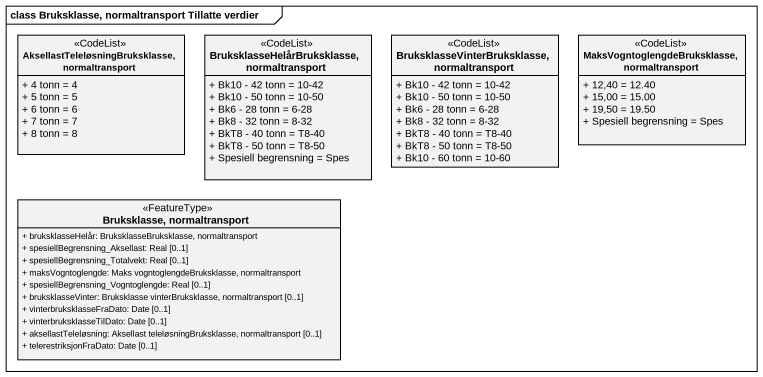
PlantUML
@startuml
mainframe class Bruksklasse, normaltransport Tillatte verdier
hide circle
hide empty members
skinparam classAttributeIconSize 0
class "AksellastTeleløsningBruksklasse, normaltransport" as AksellastTeleløsningBrukskla <<CodeList>> {
  + 4 tonn = 4
  + 5 tonn = 5
  + 6 tonn = 6
  + 7 tonn = 7
  + 8 tonn = 8
}
class "BruksklasseHelårBruksklasse, normaltransport" as BruksklasseHelårBruksklasse <<CodeList>> {
  + Bk10 - 42 tonn = 10-42
  + Bk10 - 50 tonn = 10-50
  + Bk6 - 28 tonn = 6-28
  + Bk8 - 32 tonn = 8-32
  + BkT8 - 40 tonn = T8-40
  + BkT8 - 50 tonn = T8-50
  + Spesiell begrensning = Spes
}
class "BruksklasseVinterBruksklasse, normaltransport" as BruksklasseVinterBruksklasse <<CodeList>> {
  + Bk10 - 42 tonn = 10-42
  + Bk10 - 50 tonn = 10-50
  + Bk6 - 28 tonn = 6-28
  + Bk8 - 32 tonn = 8-32
  + BkT8 - 40 tonn = T8-40
  + BkT8 - 50 tonn = T8-50
  + Bk10 - 60 tonn = 10-60
}
class "MaksVogntoglengdeBruksklasse, normaltransport" as MaksVogntoglengdeBruksklasse <<CodeList>> {
  + 12,40 = 12.40
  + 15,00 = 15.00
  + 19,50 = 19.50
  + Spesiell begrensning = Spes
}
class "Bruksklasse, normaltransport" as Bruksklasse_normaltransport <<FeatureType>> {
  + bruksklasseHelår: BruksklasseBruksklasse, normaltransport
  + spesiellBegrensning_Aksellast: Real [0..1]
  + spesiellBegrensning_Totalvekt: Real [0..1]
  + maksVogntoglengde: Maks vogntoglengdeBruksklasse, normaltransport
  + spesiellBegrensning_Vogntoglengde: Real [0..1]
  + bruksklasseVinter: Bruksklasse vinterBruksklasse, normaltransport [0..1]
  + vinterbruksklasseFraDato: Date [0..1]
  + vinterbruksklasseTilDato: Date [0..1]
  + aksellastTeleløsning: Aksellast teleløsningBruksklasse, normaltransport [0..1]
  + telerestriksjonFraDato: Date [0..1]
}
@enduml
